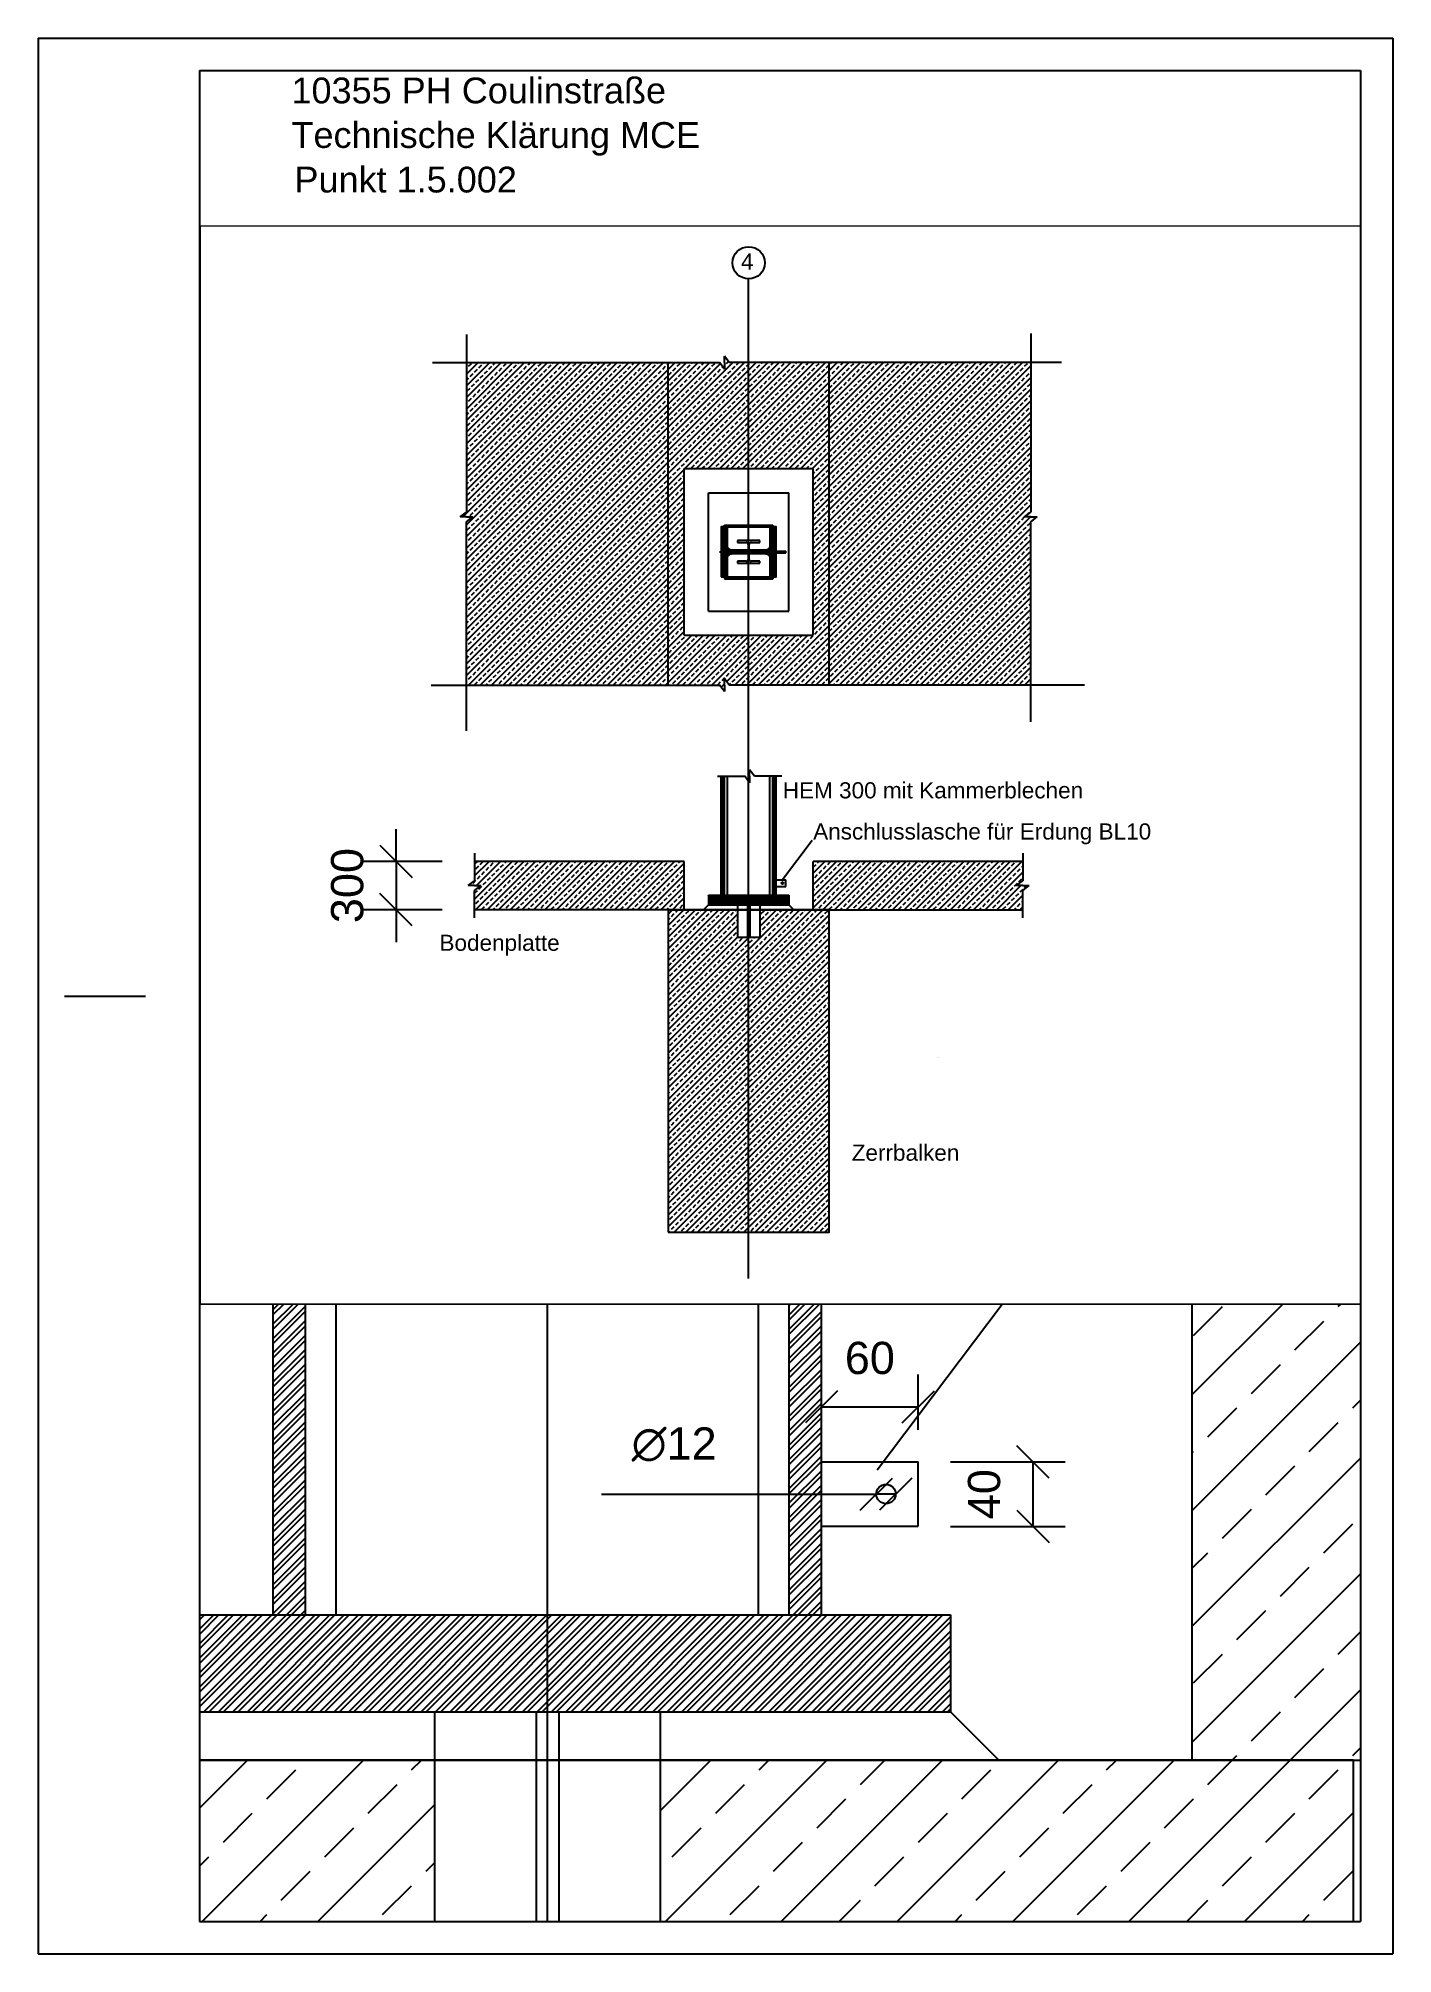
# Paper-space layout 'A4' of a CAD drawing. Header units: millimetres. Extents: x -3 to 207, y -3 to 294.
# The model-space entities are those that its viewports show. They can reach past a viewport. Long polylines and large blocks are cut down to what shows.
import ezdxf

# ---------------------------------------------------------------- set-up
doc = ezdxf.new("R2010")
doc.units = ezdxf.units.MM
doc.header["$LTSCALE"] = 5
doc.linetypes.add('STRICHPUNKT', pattern=[25.4, 12.7, -6.35, 0, -6.35])
doc.linetypes.add('VERDECKT', pattern=[9.525, 6.35, -3.175])
for name, color, linetype in [('1', 7, 'Continuous'), ('3', 2, 'STRICHPUNKT'), ('RAHMEN', 7, 'Continuous')]:
    doc.layers.add(name, color=color, linetype=linetype)
doc.styles.get("Standard").update_dxf_attribs({"font": 'arial.ttf'})
doc.dimstyles.new('1_1', dxfattribs={"dimscale": 10, "dimtxt": 0.5, "dimasz": 0.5, "dimexe": 0.5, "dimexo": 0.5, "dimgap": 0.5, "dimtad": 1, "dimtxsty": 'Standard', "dimblk": 'OBLIQUE', "dimcen": 2.5, "dimclrd": 3, "dimclre": 3, "dimclrt": 3, "dimadec": 0, "dimazin": 0, "dimtfac": 1, "dimtmove": 0, "dimatfit": 3, "dimfxl": 1, "dimarcsym": 0})
pattern_1 = [(45, (0, 0), (-4.490128, 4.490128), []), (45, (0, 3.175), (-4.490128, 4.490128), [])]

# ---------------------------------------------------------------- blocks, each defined once
blk = doc.blocks.new('A4 Rahmen')
at = {"layer": 'RAHMEN', "color": 3}
for p, q in [((706.42, 622.93), (706.42, 325.93)), ((706.42, 622.93), (916.42, 622.93)), ((916.42, 622.93), (916.42, 325.93)), ((731.42, 617.93), (911.42, 617.93)), ((731.42, 617.93), (731.42, 330.93)), ((911.42, 617.93), (911.42, 330.93)), ((710.48, 474.43), (723.06, 474.43)), ((731.42, 330.93), (911.42, 330.93)), ((706.42, 325.93), (916.42, 325.93))]:
    blk.add_line(p, q, dxfattribs=at)
blk = doc.blocks.new('_Oblique')
at = {"color": 0, "linetype": 'ByBlock', "lineweight": -2}
blk.add_line((-0.5, -0.5), (0.5, 0.5), dxfattribs=at)
blk = doc.blocks.new('*D28')
at = {"color": 3, "lineweight": -2, "transparency": 16777216}
for p, q in [((118.26, 78.08), (118.26, 86.62)), ((133.26, 78.08), (133.26, 86.62)), ((118.26, 81.62), (133.26, 81.62))]:
    blk.add_line(p, q, dxfattribs=at)
at = {"layer": 'Defpoints', "color": 0, "transparency": 16777216}
for p in [(133.26, 81.62), (118.26, 73.08), (133.26, 73.08)]:
    blk.add_point(p, dxfattribs=at)
at = {"color": 3, "lineweight": -2, "transparency": 16777216, "xscale": 5, "yscale": 5, "zscale": 5, "rotation": 180}
blk.add_blockref('_Oblique', (118.26, 81.62), dxfattribs=at)
at = {"color": 3, "lineweight": -2, "transparency": 16777216, "xscale": 5, "yscale": 5, "zscale": 5}
blk.add_blockref('_Oblique', (133.26, 81.62), dxfattribs=at)
at = {"color": 3, "transparency": 16777216, "insert": (125.76, 89.17), "char_height": 5, "attachment_point": 5}
blk.add_mtext('60', dxfattribs=at)
blk = doc.blocks.new('*D29')
at = {"color": 3, "lineweight": -2, "transparency": 16777216}
for p, q in [((138.26, 73.08), (156.05, 73.08)), ((151.05, 73.08), (151.05, 63.08)), ((138.26, 63.08), (156.05, 63.08))]:
    blk.add_line(p, q, dxfattribs=at)
at = {"layer": 'Defpoints', "color": 0, "transparency": 16777216}
for p in [(133.26, 73.08), (133.26, 63.08), (151.05, 63.08)]:
    blk.add_point(p, dxfattribs=at)
at = {"color": 3, "lineweight": -2, "transparency": 16777216, "xscale": 5, "yscale": 5, "zscale": 5}
for p, rotation in [((151.05, 73.08), 90), ((151.05, 63.08), 270)]:
    blk.add_blockref('_Oblique', p, dxfattribs=dict(at, rotation=rotation))
at = {"color": 3, "transparency": 16777216, "insert": (143.5, 68.08), "char_height": 5, "attachment_point": 5, "rotation": 90}
blk.add_mtext('40', dxfattribs=at)
blk = doc.blocks.new('*D30')
at = {"color": 3, "lineweight": -2, "transparency": 16777216}
for p in [(84.14, 68.08), (129.76, 68.08)]:
    blk.add_line(p, (126.76, 68.08), dxfattribs=at)
at = {"layer": 'Defpoints', "color": 0, "transparency": 16777216}
for p in [(126.76, 68.08), (129.76, 68.08)]:
    blk.add_point(p, dxfattribs=at)
at = {"color": 3, "lineweight": -2, "transparency": 16777216, "xscale": 5, "yscale": 5, "zscale": 5}
blk.add_blockref('_Oblique', (126.76, 68.08), dxfattribs=at)
at = {"color": 3, "lineweight": -2, "transparency": 16777216, "xscale": 5, "yscale": 5, "zscale": 5, "rotation": 180}
blk.add_blockref('_Oblique', (129.76, 68.08), dxfattribs=at)
at = {"color": 3, "transparency": 16777216, "insert": (95.42, 75.78), "char_height": 5, "attachment_point": 5}
blk.add_mtext('∅12', dxfattribs=at)
blk = doc.blocks.new('*D33')
at = {"color": 3, "lineweight": -2, "transparency": 16777216}
for p, q in [((52.3, 166.2), (52.3, 171.2)), ((59.47, 166.2), (47.3, 166.2)), ((52.3, 166.2), (52.3, 158.7)), ((59.47, 158.7), (47.3, 158.7)), ((52.3, 158.7), (52.3, 153.7))]:
    blk.add_line(p, q, dxfattribs=at)
at = {"layer": 'Defpoints', "color": 0, "transparency": 16777216}
for p in [(64.47, 166.2), (52.3, 158.7), (64.47, 158.7)]:
    blk.add_point(p, dxfattribs=at)
at = {"color": 3, "lineweight": -2, "transparency": 16777216, "xscale": 5, "yscale": 5, "zscale": 5}
for p, rotation in [((52.3, 166.2), 270), ((52.3, 158.7), 90)]:
    blk.add_blockref('_Oblique', p, dxfattribs=dict(at, rotation=rotation))
at = {"color": 3, "transparency": 16777216, "insert": (44.75, 162.45), "char_height": 5, "attachment_point": 5, "rotation": 90}
blk.add_mtext('300', dxfattribs=at)

msp = doc.modelspace()

# ---------------------------------------------------------------- hatches: boundary and pattern name
h = msp.add_hatch()
h.set_pattern_fill('ANSI33', color=256, scale=8)
h.paths.add_polyline_path([(697.8, 5985.8), (-552.2, 5985.8), (-552.2, 5058.7), (-592.2, 5028.7), (-552.2, 5028.7), (-512.2, 5028.7), (-552.2, 4998.7), (-552.2, 3985.8), (697.8, 3985.8)])
h.paths.add_polyline_path([(1197.8, 5985.8), (1077.8, 5985.8), (1047.8, 6025.8), (1047.8, 5985.8), (1047.8, 5945.8), (1017.8, 5985.8), (697.8, 5985.8), (697.8, 3985.8), (1017.8, 3985.8), (1047.8, 3945.8), (1047.8, 3985.8), (1047.8, 4025.8), (1077.8, 3985.8), (1197.8, 3985.8), (1197.8, 4294.7), (797.8, 4294.7), (797.8, 5328.7), (1197.8, 5328.7)])
h.paths.add_polyline_path([(1697.8, 5985.8), (1197.8, 5985.8), (1197.8, 5328.7), (1597.8, 5328.7), (1597.8, 4294.7), (1197.8, 4294.7), (1197.8, 3985.8), (1697.8, 3985.8)])
h.paths.add_polyline_path([(2947.8, 5985.8), (1697.8, 5985.8), (1697.8, 3985.8), (2947.8, 3985.8), (2947.8, 4998.7), (2987.8, 5028.7), (2947.8, 5028.7), (2907.8, 5028.7), (2947.8, 5058.7)])
h = msp.add_hatch()
h.set_pattern_fill('STEEL', color=256, scale=2)
h.set_pattern_definition(pattern_1)
h.paths.add_polyline_path([(1367.8, 4966.7), (1328.8, 4966.7), (1328.8, 4849.2, -0.414214), (1301.8, 4822.2), (1197.8, 4822.2), (1197.8, 4811.7), (1367.8, 4811.7)])
h.paths.add_polyline_path([(1367.8, 4811.7), (1197.8, 4811.7), (1197.8, 4801.2), (1301.8, 4801.2, -0.414214), (1328.8, 4774.2), (1328.8, 4656.7), (1367.8, 4656.7)])
h.paths.add_polyline_path([(1066.8, 4966.7), (1047.8, 4966.7), (1027.8, 4966.7), (1027.8, 4811.7), (1197.8, 4811.7), (1197.8, 4822.2), (1093.8, 4822.2, -0.414214), (1066.8, 4849.2)])
h.paths.add_polyline_path([(1066.8, 4774.2, -0.414214), (1093.8, 4801.2), (1197.8, 4801.2), (1197.8, 4811.7), (1027.8, 4811.7), (1027.8, 4656.7), (1066.8, 4656.7)])
h.paths.add_polyline_path([(1197.8, 4978.7), (1047.8, 4978.7), (1047.8, 4966.7), (1066.8, 4966.7), (1197.8, 4966.7)])
h.paths.add_polyline_path([(1347.8, 4978.7), (1197.8, 4978.7), (1197.8, 4966.7), (1347.8, 4966.7)])
h.paths.add_polyline_path([(1347.8, 4656.7), (1197.8, 4656.7), (1197.8, 4644.7), (1347.8, 4644.7)])
h.paths.add_polyline_path([(1197.8, 4656.7), (1047.8, 4656.7), (1047.8, 4644.7), (1197.8, 4644.7)])
h = msp.add_hatch()
h.set_pattern_fill('STEEL', color=256, scale=2)
h.set_pattern_definition(pattern_1)
h.paths.add_polyline_path([(1197.8, 2682.4), (947.8, 2682.4), (947.8, 2622.4), (1197.8, 2622.4)])
h.paths.add_polyline_path([(1447.8, 2682.4), (1197.8, 2682.4), (1197.8, 2622.4), (1447.8, 2622.4)])
h.paths.add_polyline_path([(1367.8, 3420.5), (1347.8, 3420.5), (1347.8, 2682.4), (1367.8, 2682.4)])
h.paths.add_polyline_path([(1047.8, 3420.5), (1027.8, 3420.5), (1027.8, 2682.4), (1047.8, 2682.4)])
h = msp.add_hatch()
h.set_pattern_fill('ANSI33', color=256, scale=8)
h.paths.add_polyline_path([(797.8, 2892.4), (-502.2, 2892.4), (-502.2, 2772.4), (-542.2, 2742.4), (-502.2, 2742.4), (-462.2, 2742.4), (-502.2, 2712.4), (-502.2, 2592.4), (697.8, 2592.4), (797.8, 2592.4)])
h.paths.add_polyline_path([(1197.8, 2422.4), (1127.8, 2422.4), (1127.8, 2592.4), (697.8, 2592.4), (697.8, 592.4), (1197.8, 592.4)])
h.paths.add_polyline_path([(1697.8, 2592.4), (1267.8, 2592.4), (1267.8, 2422.4), (1197.8, 2422.4), (1197.8, 592.4), (1697.8, 592.4)])
h.paths.add_polyline_path([(2897.8, 2772.4), (2897.8, 2892.4), (1597.8, 2892.4), (1597.8, 2592.4), (1697.8, 2592.4), (2897.8, 2592.4), (2897.8, 2712.4), (2937.8, 2742.4), (2897.8, 2742.4), (2857.8, 2742.4)])

# ---------------------------------------------------------------- linework, layer by layer
at = {"color": 1}
msp.add_line((1197.8, 304.6), (1197.8, 6505), dxfattribs=at)
for p, q in [((2947.8, 6166.3), (2947.8, 5058.7)), ((-552.2, 6159.6), (-552.2, 5058.7)), ((1047.8, 5985.8), (1047.8, 6025.8)), ((1077.8, 5985.8), (1047.8, 6025.8)), ((-762.2, 5985.8), (1017.8, 5985.8)), ((1047.8, 5945.8), (1017.8, 5985.8)), ((1047.8, 5985.8), (1047.8, 5945.8)), ((3138.1, 5985.8), (1077.8, 5985.8)), ((797.8, 5328.7), (1597.8, 5328.7)), ((797.8, 4294.7), (797.8, 5328.7)), ((1597.8, 4294.7), (1597.8, 5328.7)), ((947.8, 5178.7), (1447.8, 5178.7)), ((947.8, 4444.7), (947.8, 5178.7)), ((1447.8, 4444.7), (1447.8, 5178.7)), ((-592.2, 5028.7), (-552.2, 5058.7)), ((2907.8, 5028.7), (2947.8, 5058.7)), ((-552.2, 5028.7), (-592.2, 5028.7)), ((-552.2, 5028.7), (-512.2, 5028.7)), ((-552.2, 4998.7), (-512.2, 5028.7)), ((2947.8, 5028.7), (2907.8, 5028.7)), ((2947.8, 5028.7), (2987.8, 5028.7)), ((2947.8, 4998.7), (2987.8, 5028.7)), ((-552.2, 3701.4), (-552.2, 4998.7)), ((2947.8, 3758.8), (2947.8, 4998.7)), ((1047.8, 4966.7), (1047.8, 4978.7)), ((1047.8, 4978.7), (1347.8, 4978.7)), ((1347.8, 4966.7), (1347.8, 4978.7)), ((1047.8, 4966.7), (1347.8, 4966.7)), ((1367.8, 4816.7), (1427.8, 4816.7)), ((1427.8, 4806.7), (1427.8, 4816.7)), ((1367.8, 4806.7), (1427.8, 4806.7)), ((1047.8, 4656.7), (1047.8, 4644.7)), ((1047.8, 4656.7), (1347.8, 4656.7)), ((1347.8, 4656.7), (1347.8, 4644.7)), ((1047.8, 4644.7), (1347.8, 4644.7)), ((947.8, 4444.7), (1447.8, 4444.7)), ((797.8, 4294.7), (1597.8, 4294.7)), ((1047.8, 3985.8), (1047.8, 4025.8)), ((1077.8, 3985.8), (1047.8, 4025.8)), ((-772, 3985.8), (1017.8, 3985.8)), ((1047.8, 3945.8), (1017.8, 3985.8)), ((1047.8, 3985.8), (1047.8, 3945.8)), ((3281.5, 3985.8), (1077.8, 3985.8)), ((1204, 3420.5), (1204, 3460.5)), ((1234, 3420.5), (1204, 3460.5)), ((1004, 3420.5), (1174, 3420.5)), ((1027.8, 2682.4), (1027.8, 3420.5)), ((1047.8, 2682.4), (1047.8, 3420.5)), ((1204, 3380.5), (1174, 3420.5)), ((1204, 3420.5), (1204, 3380.5)), ((1404, 3420.5), (1234, 3420.5)), ((1347.8, 2682.4), (1347.8, 3420.5)), ((1367.8, 2682.4), (1367.8, 3420.5)), ((1402.3, 2772.4), (1591.8, 3023.3)), ((-502.2, 2942.4), (-502.2, 2772.4)), ((2897.8, 2942.4), (2897.8, 2772.4)), ((797.8, 2892.4), (-502.2, 2892.4)), ((797.8, 2592.4), (797.8, 2892.4)), ((2897.8, 2892.4), (1597.8, 2892.4)), ((1597.8, 2592.4), (1597.8, 2892.4)), ((-542.2, 2742.4), (-502.2, 2772.4)), ((1367.8, 2777.4), (1427.8, 2777.4)), ((1427.8, 2737.4), (1427.8, 2777.4)), ((2857.8, 2742.4), (2897.8, 2772.4)), ((-502.2, 2742.4), (-542.2, 2742.4)), ((-502.2, 2742.4), (-462.2, 2742.4)), ((-502.2, 2712.4), (-462.2, 2742.4)), ((1367.8, 2737.4), (1427.8, 2737.4)), ((2897.8, 2742.4), (2857.8, 2742.4)), ((2897.8, 2742.4), (2937.8, 2742.4)), ((2897.8, 2712.4), (2937.8, 2742.4)), ((-502.2, 2542.4), (-502.2, 2712.4)), ((2897.8, 2542.4), (2897.8, 2712.4)), ((947.8, 2682.4), (1447.8, 2682.4)), ((947.8, 2682.4), (947.8, 2622.4)), ((1447.8, 2682.4), (1447.8, 2622.4)), ((947.8, 2622.4), (917.8, 2592.4)), ((947.8, 2622.4), (1447.8, 2622.4)), ((1127.8, 2622.4), (1127.8, 2422.4)), ((1267.8, 2622.4), (1267.8, 2422.4)), ((1447.8, 2622.4), (1477.8, 2592.4)), ((697.8, 2592.4), (-502.2, 2592.4)), ((697.8, 2592.4), (1697.8, 2592.4)), ((1697.8, 2592.4), (2897.8, 2592.4)), ((1127.8, 2422.4), (1267.8, 2422.4))]:
    msp.add_line(p, q)
at = {"linetype": 'VERDECKT'}
for p, q in [((697.8, 3985.8), (697.8, 5985.8)), ((1697.8, 3985.8), (1697.8, 5985.8)), ((1401.8, 4806.7), (1401.8, 4816.7)), ((1413.8, 4806.7), (1413.8, 4816.7)), ((1066.8, 2682.4), (1066.8, 3420.5)), ((1328.8, 2682.4), (1328.8, 3420.5)), ((1190.8, 2622.4), (1190.8, 2422.4)), ((1204.8, 2622.4), (1204.8, 2422.4))]:
    msp.add_line(p, q, dxfattribs=at)
msp.add_lwpolyline([(697.8, 592.4), (1697.8, 592.4), (1697.8, 2592.4), (697.8, 2592.4)], close=True)
for centre, radius in [((1197.8, 6605), 100), ((1407.8, 2757.4), 6)]:
    msp.add_circle(centre, radius)
at = {"layer": '1'}
msp.add_lwpolyline([(1027.8, 4656.7), (1066.8, 4656.7), (1066.8, 4774.2, -0.414214), (1093.8, 4801.2), (1301.8, 4801.2, -0.414214), (1328.8, 4774.2), (1328.8, 4656.7), (1367.8, 4656.7), (1367.8, 4966.7), (1328.8, 4966.7), (1328.8, 4849.2, -0.414214), (1301.8, 4822.2), (1093.8, 4822.2, -0.414214), (1066.8, 4849.2), (1066.8, 4966.7), (1027.8, 4966.7), (1027.8, 4656.7)], format="xyb", dxfattribs=at)
at = {"layer": '1', "linetype": 'VERDECKT'}
msp.add_lwpolyline([(1127.8, 4881.7), (1127.8, 4869.7), (1182.3, 4869.7, -0.414214), (1194.3, 4857.7), (1194.3, 4765.7, -0.414214), (1182.3, 4753.7), (1127.8, 4753.7), (1127.8, 4741.7), (1267.8, 4741.7), (1267.8, 4753.7), (1213.3, 4753.7, -0.414214), (1201.3, 4765.7), (1201.3, 4857.7, -0.414214), (1213.3, 4869.7), (1267.8, 4869.7), (1267.8, 4881.7), (1127.8, 4881.7)], format="xyb", dxfattribs=at)
at = {"layer": '3'}
msp.add_line((1017.8, 4811.7), (1377.8, 4811.7), dxfattribs=at)

# ---------------------------------------------------------------- texts
for s, p in [('4', (1150.3, 6563.4)), ('HEM 300 mit Kammerblechen', (1409.3, 3283.2)), ('Anschlusslasche für Erdung BL10', (1597.8, 3028.1)), ('Bodenplatte', (-719.8, 2337.6)), ('Zerrbalken', (1836.8, 1035.6))]:
    msp.add_text(s, height=100).set_placement(p)
at = {"insert": (2363.9, 1679.6), "char_height": 2.5, "attachment_point": 1}
msp.add_mtext_dynamic_manual_height_columns('Zerbalken', width=177.869, gutter_width=12.5, heights=[0], dxfattribs=at)

psp = doc.layouts.new('A4')

# ---------------------------------------------------------------- block references
psp.add_blockref('A4 Rahmen', (-709.59011, -329.10412))

# ---------------------------------------------------------------- texts
for s, p in [('10355 PH Coulinstraße', (36.08466, 283.74036)), ('Technische Klärung MCE', (36.08466, 276.83034)), ('Punkt 1.5.002', (36.54562, 269.92031))]:
    psp.add_text(s, height=4).set_placement(p)

# ---------------------------------------------------------------- dimensions: what is measured, and where the dimension line sits
for base, p1, p2, override, picture, middle in [((52.3033, 158.70051), (64.4689, 166.20051), (64.4689, 158.70051), {"dimlfac": -40}, '*D33', (52.3033, 162.45051)), ((151.05044, 63.08443), (133.25581, 73.08443), (133.25581, 63.08443), {"dimlfac": -4}, '*D29', (151.05044, 68.08443))]:
    dim = psp.add_linear_dim(base=base, p1=p1, p2=p2, angle=90, dimstyle='1_1', override=override)
    dim.commit()
    dim.dimension.update_dxf_attribs({"geometry": picture, "text_midpoint": middle, "dimtype": 160})
dim = psp.add_linear_dim(base=(133.25581, 81.61661), p1=(118.25581, 73.08443), p2=(133.25581, 73.08443), dimstyle='1_1', override={"dimlfac": -4})
dim.commit()
dim.dimension.update_dxf_attribs({"geometry": '*D28', "text_midpoint": (125.75581, 81.61661), "dimtype": 160})
dim = psp.add_diameter_dim_2p(p1=(129.75581, 68.08443), p2=(126.75581, 68.08443), dimstyle='1_1', override={"dimlfac": -4})
dim.commit()
dim.dimension.update_dxf_attribs({"geometry": '*D30', "text_midpoint": (95.41887, 68.08443), "dimtype": 163})

# ---------------------------------------------------------------- viewports
at = {"layer": '0'}
psp.add_viewport(center=(111.87061, 181.12171), size=(179.91603, 167.148689), view_center_point=(1393.84138, 3489.2035), view_height=6685.9475581, dxfattribs=at)
psp.add_viewport(center=(111.82949, 49.68758), size=(179.99838, 95.7195817), view_center_point=(1342.06775, 2683.76812), view_height=382.8783268, status=3, dxfattribs=at)

doc.saveas('drawing.dxf')
